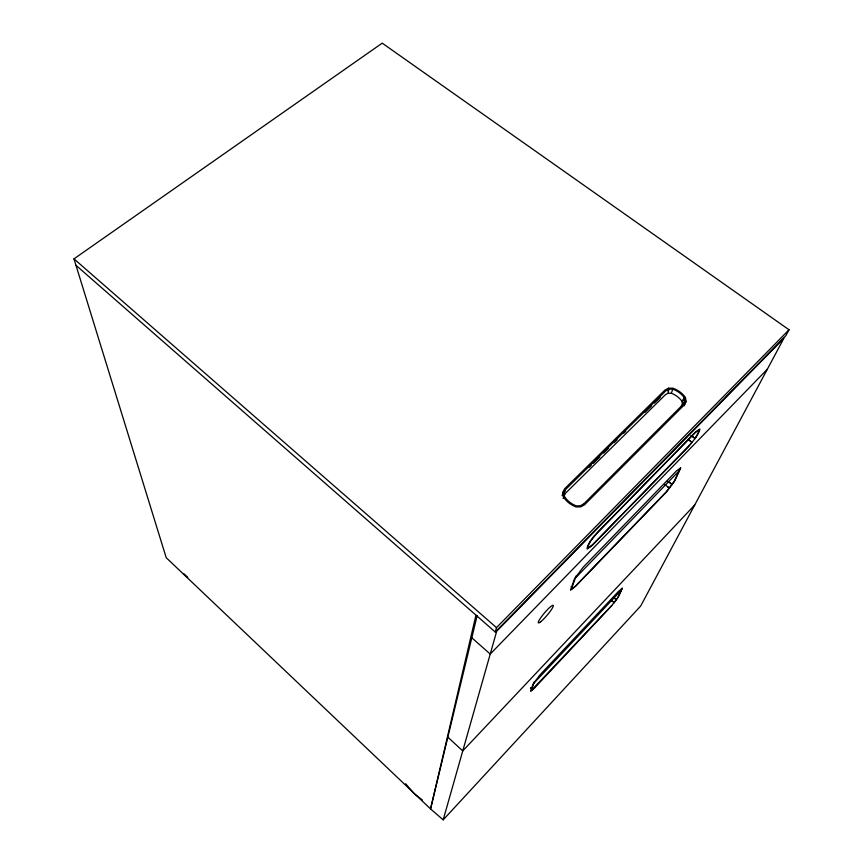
<?xml version="1.0" encoding="UTF-8"?>
<svg xmlns="http://www.w3.org/2000/svg" width="863" height="863" viewBox="0 0 863 863"><rect width="100%" height="100%" fill="white"/><g stroke="black" fill="none" stroke-linecap="round" stroke-linejoin="round"><path stroke-width="1.29" d="M622.255 588.253L618.329 597.023L611.543 605.848L534.92 687.584L530.626 691.339L533.107 683.928L540.044 674.812L618.501 591.403L622.255 588.253L617.789 597.606L614.229 602.644L611.241 600.206M564.402 497.822L564.197 495.772L565.643 493.097L665.449 394.65L668.048 393.248L668.933 389.137L672.806 389.137A21.402 17.368 19.4 0 1 684.391 397.811L684.942 401.144L684.132 405.772L686.096 401.392L685.459 397.563A22.578 18.317 19.4 0 0 672.946 388.188L668.491 388.199L664.92 390.098L564.715 488.685L562.73 492.331L563.161 496.549A23.42 20.065 18.5 0 0 575.934 506.905L580.691 506.883L584.575 504.726L684.402 404.736L686.096 401.392M683.949 399.882L684.391 397.811L681.921 401.219L682.385 404.024L681.144 406.462M475.966 615.136L430.551 808.922L443.194 819.85L640.691 606.009L783.884 338.285L496.7 631.231L443.194 819.85M680.659 467.875L674.693 481.004L666.268 492.147L575.481 586.355L570.519 590.249L574.445 578.9L583.129 567.271L676.484 470.918L680.659 467.875L674.046 481.673L666.506 491.64L575.664 585.901L571.22 589.386L576.257 575.707M75.966 265.297L495.265 632.007L785.848 335.685L789.019 329.763L382.212 43.15L73.981 258.868L166.203 557.692L430.551 808.922L477.131 615.707M495.265 632.007L496.495 627.628L789.019 329.763M668.048 393.248L671.317 393.248L672.806 389.137M534.467 681.608L531.198 690.637L611.716 605.513M667.563 390.41L668.491 388.199M683.992 400.853L685.459 397.563M563.075 498.415L564.316 496.257L563.938 492.611L565.653 489.44L665.848 390.788L668.933 389.137L667.789 390.885M562.05 495.427L563.938 492.611L564.197 495.772M682.385 404.024L684.942 401.144L683.474 404.035L583.539 504.143M687.951 439.278L692.007 442.395L688.814 446.009L592.633 544.661L587.973 548.134A23.948 3.851 -50.4 0 1 590.993 540.518L597.509 532.503L695.287 432.557L699.116 429.925A23.193 3.506 -51.2 0 1 694.985 438.447L690.767 435.524M533.647 683.442L621.489 589.979M694.726 504.984L462.741 750.929L448.07 737.369M575.082 578.383L679.483 470.475M767.326 369.245L490.227 654.057L471.845 637.822M563.399 492.73L565.319 490.842M589.278 467.239L591.198 465.351M593.108 463.463L599.817 456.851M603.658 453.075L608.447 448.35M614.197 442.687L617.077 439.85M623.787 433.237L625.707 431.349M644.877 412.471L651.587 405.858M654.456 403.021L660.206 397.358M583.625 503.96L580.26 505.826L576.139 505.847A22.201 19.018 18.5 0 1 564.316 496.257M422.417 800.023L414.1 793.636L405.632 783.723M667.358 481.133L672.266 484.596L670.335 482.956M613.345 597.455L616.441 599.753L614.488 597.973M689.861 440.788L692.007 442.395M530.734 688.113L532.665 689.613L530.81 687.703M667.52 486.689L669.515 488.242L664.79 484.531M692.903 436.732L694.985 438.447M187.746 577.358L184.099 573.917M612.212 600.939L614.229 602.644M73.981 258.868L496.495 627.628M587.757 545.481L589.677 547.347M571.079 586.743L572.87 588.501M671.317 393.248A20.14 16.365 19.5 0 1 681.921 401.219M593.83 536.355L590.432 540.928A25.135 4.045 -50.4 0 0 587.218 549.062L592.428 545.179L688.534 446.581L695.427 438.134A24.337 3.679 -51.2 0 0 699.85 429.03L695.578 431.964L593.83 536.355M540.659 621.802A11.478 1.758 -49.7 0 0 553.14 606.527A11.478 1.758 -49.7 0 0 543.561 614.046A11.478 1.758 -49.7 0 0 540.659 621.802"/></g></svg>
